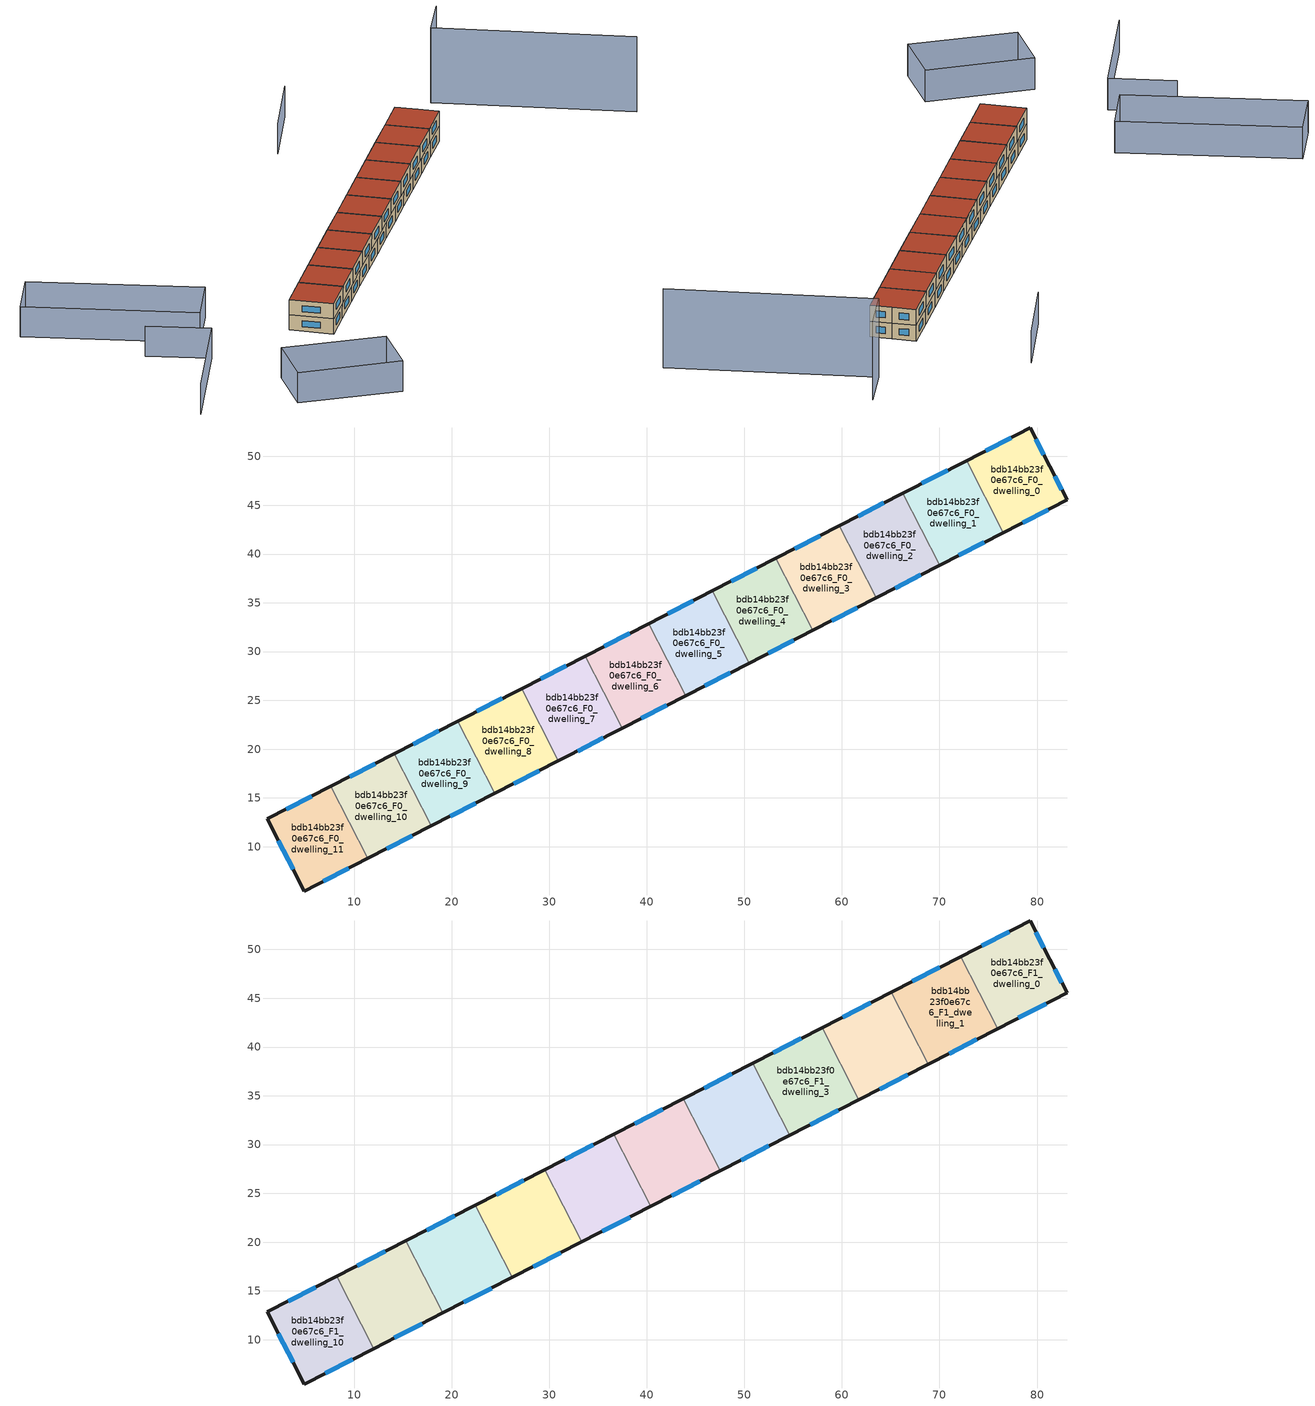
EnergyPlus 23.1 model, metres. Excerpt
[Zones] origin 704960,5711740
bdb14bb23f0e67c6_F0_dwelling_0
 floor ground (EU_floor_Construction): 79.29,52.92 81.29,49.01 83.09,45.54 76.56,42.19 72.77,49.58 z0
 wall outside (EU_wall_Construction): 76.56,42.19 83.09,45.54 81.29,49.01 79.29,52.92 72.77,49.58 z0:3
 wall to bdb14bb23f0e67c6_F0_dwelling_1 (EU_wall_Construction): 72.77,49.58 76.56,42.19 z0:3
 window (EU_Window_Construction): 77.34,51.92 74.72,50.58 / 80.69,50.18 79.89,51.75 / 82.55,46.58 81.83,47.97 / 78.51,43.19 81.13,44.54 z0.9:2.1
bdb14bb23f0e67c6_F0_dwelling_1
 floor ground (EU_floor_Construction): 72.77,49.58 76.56,42.19 70.04,38.85 66.26,46.24 z0
 wall outside (EU_wall_Construction): 70.04,38.85 76.56,42.19 / 72.77,49.58 66.26,46.24 z0:3
 wall to bdb14bb23f0e67c6_F0_dwelling_2 (EU_wall_Construction): 66.26,46.24 70.04,38.85 z0:3
 window (EU_Window_Construction): 71.99,39.85 74.61,41.19 / 70.82,48.58 68.21,47.24 z0.9:2.1
bdb14bb23f0e67c6_F0_dwelling_10
 floor ground (EU_floor_Construction): 14.14,19.53 17.93,12.14 11.42,8.8 7.63,16.19 z0
 wall outside (EU_wall_Construction): 11.42,8.8 17.93,12.14 / 14.14,19.53 7.63,16.19 z0:3
 wall to bdb14bb23f0e67c6_F0_dwelling_9 (EU_wall_Construction): 17.93,12.14 14.14,19.53 z0:3
 wall to bdb14bb23f0e67c6_F0_dwelling_11 (EU_wall_Construction): 7.63,16.19 11.42,8.8 z0:3
 window (EU_Window_Construction): 13.37,9.8 15.98,11.14 / 12.19,18.53 9.58,17.19 z0.9:2.1
bdb14bb23f0e67c6_F0_dwelling_11
 floor ground (EU_floor_Construction): 7.63,16.19 11.42,8.8 4.92,5.46 1.11,12.85 z0
 wall outside (EU_wall_Construction): 7.63,16.19 1.11,12.85 4.92,5.46 11.42,8.8 z0:3
 window (EU_Window_Construction): 6.87,6.46 9.48,7.8 / 2.25,10.64 3.78,7.68 / 5.68,15.19 3.07,13.85 z0.9:2.1
bdb14bb23f0e67c6_F0_dwelling_2
 floor ground (EU_floor_Construction): 66.26,46.24 70.04,38.85 63.53,35.51 59.74,42.9 z0
 wall outside (EU_wall_Construction): 63.53,35.51 70.04,38.85 / 66.26,46.24 59.74,42.9 z0:3
 wall to bdb14bb23f0e67c6_F0_dwelling_3 (EU_wall_Construction): 59.74,42.9 63.53,35.51 z0:3
 window (EU_Window_Construction): 65.48,36.51 68.09,37.85 / 64.31,45.24 61.69,43.9 z0.9:2.1
bdb14bb23f0e67c6_F0_dwelling_3
 floor ground (EU_floor_Construction): 59.74,42.9 63.53,35.51 57.01,32.17 53.22,39.56 z0
 wall outside (EU_wall_Construction): 57.01,32.17 63.53,35.51 / 59.74,42.9 53.22,39.56 z0:3
 wall to bdb14bb23f0e67c6_F0_dwelling_4 (EU_wall_Construction): 53.22,39.56 57.01,32.17 z0:3
 window (EU_Window_Construction): 58.96,33.17 61.57,34.51 / 57.79,41.9 55.17,40.56 z0.9:2.1
 ceiling adiabatic (EU_roof_Construction): 61.75,34.6 57.96,41.99 53.22,39.56 57.01,32.17 z3
bdb14bb23f0e67c6_F0_dwelling_4
 floor ground (EU_floor_Construction): 53.22,39.56 57.01,32.17 50.49,28.83 46.71,36.22 z0
 wall outside (EU_wall_Construction): 50.49,28.83 57.01,32.17 / 53.22,39.56 46.71,36.22 z0:3
 wall to bdb14bb23f0e67c6_F0_dwelling_5 (EU_wall_Construction): 46.71,36.22 50.49,28.83 z0:3
 window (EU_Window_Construction): 52.45,29.83 55.06,31.17 / 51.27,38.56 48.66,37.22 z0.9:2.1
 ceiling adiabatic (EU_roof_Construction): 57.01,32.17 53.22,39.56 50.85,38.34 54.64,30.96 z3
bdb14bb23f0e67c6_F0_dwelling_5
 floor ground (EU_floor_Construction): 46.71,36.22 50.49,28.83 43.98,25.49 40.19,32.88 z0
 wall outside (EU_wall_Construction): 43.98,25.49 50.49,28.83 / 46.71,36.22 40.19,32.88 z0:3
 wall to bdb14bb23f0e67c6_F0_dwelling_6 (EU_wall_Construction): 40.19,32.88 43.98,25.49 z0:3
 window (EU_Window_Construction): 45.93,26.49 48.55,27.83 / 44.76,35.22 42.14,33.88 z0.9:2.1
bdb14bb23f0e67c6_F0_dwelling_6
 floor ground (EU_floor_Construction): 40.19,32.88 43.98,25.49 37.47,22.15 33.68,29.54 z0
 wall outside (EU_wall_Construction): 37.47,22.15 43.98,25.49 / 40.19,32.88 33.68,29.54 z0:3
 wall to bdb14bb23f0e67c6_F0_dwelling_7 (EU_wall_Construction): 33.68,29.54 37.47,22.15 z0:3
 window (EU_Window_Construction): 39.42,23.15 42.03,24.49 / 38.24,31.88 35.63,30.54 z0.9:2.1
bdb14bb23f0e67c6_F0_dwelling_7
 floor ground (EU_floor_Construction): 33.68,29.54 37.47,22.15 30.95,18.81 27.17,26.2 z0
 wall outside (EU_wall_Construction): 30.95,18.81 37.47,22.15 / 33.68,29.54 27.17,26.2 z0:3
 wall to bdb14bb23f0e67c6_F0_dwelling_8 (EU_wall_Construction): 27.17,26.2 30.95,18.81 z0:3
 window (EU_Window_Construction): 32.9,19.81 35.52,21.15 / 31.73,28.54 29.12,27.2 z0.9:2.1
bdb14bb23f0e67c6_F0_dwelling_8
 floor ground (EU_floor_Construction): 27.17,26.2 30.95,18.81 24.44,15.47 20.65,22.87 z0
 wall outside (EU_wall_Construction): 24.44,15.47 30.95,18.81 / 27.17,26.2 20.65,22.87 z0:3
 wall to bdb14bb23f0e67c6_F0_dwelling_9 (EU_wall_Construction): 20.65,22.87 24.44,15.47 z0:3
 window (EU_Window_Construction): 26.39,16.47 29.01,17.81 / 25.22,25.2 22.6,23.86 z0.9:2.1
bdb14bb23f0e67c6_F0_dwelling_9
 floor ground (EU_floor_Construction): 20.65,22.87 24.44,15.47 17.93,12.14 14.14,19.53 z0
 wall outside (EU_wall_Construction): 17.93,12.14 24.44,15.47 / 20.65,22.87 14.14,19.53 z0:3
 window (EU_Window_Construction): 19.88,13.13 22.49,14.47 / 18.7,21.87 16.09,20.53 z0.9:2.1
bdb14bb23f0e67c6_F1_dwelling_0
 floor to bdb14bb23f0e67c6_F0_dwelling_0 (EU_floor_Construction): 79.29,52.92 81.29,49.01 83.09,45.54 76.56,42.19 72.77,49.58 z3
 floor to bdb14bb23f0e67c6_F0_dwelling_1 (EU_floor_Construction): 72.77,49.58 76.56,42.19 75.97,41.89 72.18,49.27 z3
 wall outside (EU_wall_Construction): 75.97,41.89 83.09,45.54 81.29,49.01 79.29,52.92 72.18,49.27 z3:6
 wall to bdb14bb23f0e67c6_F1_dwelling_1 (EU_wall_Construction): 72.18,49.27 75.97,41.89 z3:6
 window (EU_Window_Construction): 77.16,51.82 74.31,50.36 / 80.69,50.18 79.89,51.75 / 82.55,46.58 81.83,47.97 / 78.1,42.98 80.96,44.45 z3.9:5.1
 roof outside (EU_roof_Construction): 83.09,45.54 81.29,49.01 79.29,52.92 72.18,49.27 75.97,41.89 z6
bdb14bb23f0e67c6_F1_dwelling_1
 floor to bdb14bb23f0e67c6_F0_dwelling_1 (EU_floor_Construction): 72.18,49.27 75.97,41.89 70.04,38.85 66.26,46.24 z3
 floor to bdb14bb23f0e67c6_F0_dwelling_2 (EU_floor_Construction): 66.26,46.24 70.04,38.85 68.86,38.24 65.07,45.63 z3
 wall outside (EU_wall_Construction): 68.86,38.24 75.97,41.89 / 72.18,49.27 65.07,45.63 z3:6
 wall to bdb14bb23f0e67c6_F1_dwelling_2 (EU_wall_Construction): 65.07,45.63 68.86,38.24 z3:6
 window (EU_Window_Construction): 70.99,39.34 73.84,40.8 / 70.05,48.18 67.2,46.72 z3.9:5.1
 roof outside (EU_roof_Construction): 75.97,41.89 72.18,49.27 65.07,45.63 68.86,38.24 z6
bdb14bb23f0e67c6_F1_dwelling_10
 floor to bdb14bb23f0e67c6_F0_dwelling_11 (EU_floor_Construction): 7.63,16.19 11.42,8.8 4.92,5.46 1.11,12.85 z3
 floor to bdb14bb23f0e67c6_F0_dwelling_10 (EU_floor_Construction): 8.22,16.49 12.01,9.1 11.42,8.8 7.63,16.19 z3
 wall outside (EU_wall_Construction): 8.22,16.49 1.11,12.85 4.92,5.46 12.02,9.1 z3:6
 wall to bdb14bb23f0e67c6_F1_dwelling_9 (EU_wall_Construction): 12.02,9.1 8.22,16.49 z3:6
 window (EU_Window_Construction): 7.05,6.55 9.89,8.01 / 2.25,10.64 3.78,7.68 / 6.1,15.4 3.24,13.94 z3.9:5.1
 roof outside (EU_roof_Construction): 12.02,9.1 8.22,16.49 1.11,12.85 4.92,5.46 z6
bdb14bb23f0e67c6_F1_dwelling_2
 floor to bdb14bb23f0e67c6_F0_dwelling_2 (EU_floor_Construction): 65.07,45.63 68.86,38.24 63.53,35.51 59.74,42.9 z3
 floor to bdb14bb23f0e67c6_F0_dwelling_3 (EU_floor_Construction): 59.74,42.9 63.53,35.51 61.75,34.6 57.96,41.99 z3
 wall outside (EU_wall_Construction): 61.75,34.6 68.86,38.24 / 65.07,45.63 57.96,41.99 z3:6
 wall to bdb14bb23f0e67c6_F1_dwelling_3 (EU_wall_Construction): 57.96,41.99 61.75,34.6 z3:6
 window (EU_Window_Construction): 63.88,35.69 66.73,37.15 / 62.94,44.54 60.09,43.08 z3.9:5.1
 roof outside (EU_roof_Construction): 68.86,38.24 65.07,45.63 57.96,41.99 61.75,34.6 z6
bdb14bb23f0e67c6_F1_dwelling_3
 floor adiabatic (EU_floor_Construction): 57.96,41.99 61.75,34.6 54.64,30.96 50.85,38.34 z3
 wall outside (EU_wall_Construction): 54.64,30.96 61.75,34.6 / 57.96,41.99 50.85,38.34 z3:6
 wall to bdb14bb23f0e67c6_F1_dwelling_4 (EU_wall_Construction): 50.85,38.34 54.64,30.96 z3:6
 window (EU_Window_Construction): 56.77,32.05 59.62,33.51 / 55.83,40.89 52.98,39.43 z3.9:5.1
 roof outside (EU_roof_Construction): 61.75,34.6 57.96,41.99 50.85,38.34 54.64,30.96 z6
bdb14bb23f0e67c6_F1_dwelling_4
 floor to bdb14bb23f0e67c6_F0_dwelling_4 (EU_floor_Construction): 50.85,38.34 54.64,30.96 50.49,28.83 46.71,36.22 z3
 floor to bdb14bb23f0e67c6_F0_dwelling_5 (EU_floor_Construction): 46.71,36.22 50.49,28.83 47.53,27.31 43.75,34.7 z3
 wall outside (EU_wall_Construction): 47.53,27.31 54.64,30.96 / 50.85,38.34 43.75,34.7 z3:6
 wall to bdb14bb23f0e67c6_F1_dwelling_5 (EU_wall_Construction): 43.75,34.7 47.53,27.31 z3:6
 window (EU_Window_Construction): 49.66,28.4 52.51,29.86 / 48.73,37.25 45.87,35.79 z3.9:5.1
 roof outside (EU_roof_Construction): 54.64,30.96 50.85,38.34 43.75,34.7 47.53,27.31 z6
bdb14bb23f0e67c6_F1_dwelling_5
 floor to bdb14bb23f0e67c6_F0_dwelling_5 (EU_floor_Construction): 43.75,34.7 47.53,27.31 43.98,25.49 40.19,32.88 z3
 floor to bdb14bb23f0e67c6_F0_dwelling_6 (EU_floor_Construction): 40.19,32.88 43.98,25.49 40.43,23.67 36.64,31.06 z3
 wall outside (EU_wall_Construction): 40.43,23.67 47.53,27.31 / 43.75,34.7 36.64,31.06 z3:6
 wall to bdb14bb23f0e67c6_F1_dwelling_6 (EU_wall_Construction): 36.64,31.06 40.43,23.67 z3:6
 window (EU_Window_Construction): 42.56,24.76 45.41,26.22 / 41.62,33.61 38.77,32.15 z3.9:5.1
 roof outside (EU_roof_Construction): 47.53,27.31 43.75,34.7 36.64,31.06 40.43,23.67 z6
bdb14bb23f0e67c6_F1_dwelling_6
 floor to bdb14bb23f0e67c6_F0_dwelling_7 (EU_floor_Construction): 33.68,29.54 37.47,22.15 33.32,20.03 29.53,27.42 z3
 floor to bdb14bb23f0e67c6_F0_dwelling_6 (EU_floor_Construction): 36.64,31.06 40.43,23.67 37.47,22.15 33.68,29.54 z3
 wall outside (EU_wall_Construction): 33.32,20.03 40.43,23.67 / 36.64,31.06 29.53,27.42 z3:6
 wall to bdb14bb23f0e67c6_F1_dwelling_7 (EU_wall_Construction): 29.53,27.42 33.32,20.03 z3:6
 window (EU_Window_Construction): 35.45,21.12 38.3,22.58 / 34.51,29.97 31.66,28.51 z3.9:5.1
 roof outside (EU_roof_Construction): 40.43,23.67 36.64,31.06 29.53,27.42 33.32,20.03 z6
bdb14bb23f0e67c6_F1_dwelling_7
 floor to bdb14bb23f0e67c6_F0_dwelling_8 (EU_floor_Construction): 27.17,26.2 30.95,18.81 26.22,16.38 22.43,23.78 z3
 floor to bdb14bb23f0e67c6_F0_dwelling_7 (EU_floor_Construction): 29.53,27.42 33.32,20.03 30.95,18.81 27.17,26.2 z3
 wall outside (EU_wall_Construction): 26.22,16.38 33.32,20.03 / 29.53,27.42 22.43,23.78 z3:6
 wall to bdb14bb23f0e67c6_F1_dwelling_8 (EU_wall_Construction): 22.43,23.78 26.22,16.38 z3:6
 window (EU_Window_Construction): 28.35,17.47 31.2,18.94 / 27.41,26.33 24.56,24.86 z3.9:5.1
 roof outside (EU_roof_Construction): 33.32,20.03 29.53,27.42 22.43,23.78 26.22,16.38 z6
bdb14bb23f0e67c6_F1_dwelling_8
 floor to bdb14bb23f0e67c6_F0_dwelling_8 (EU_floor_Construction): 22.43,23.78 26.22,16.38 24.44,15.47 20.65,22.86 z3
 floor to bdb14bb23f0e67c6_F0_dwelling_9 (EU_floor_Construction): 20.65,22.86 24.44,15.47 19.12,12.74 15.33,20.13 z3
 wall outside (EU_wall_Construction): 19.12,12.74 26.22,16.38 / 22.43,23.78 15.33,20.13 z3:6
 wall to bdb14bb23f0e67c6_F1_dwelling_9 (EU_wall_Construction): 15.33,20.13 19.12,12.74 z3:6
 window (EU_Window_Construction): 21.24,13.83 24.09,15.29 / 20.3,22.69 17.45,21.22 z3.9:5.1
 roof outside (EU_roof_Construction): 26.22,16.38 22.43,23.78 15.33,20.13 19.12,12.74 z6
bdb14bb23f0e67c6_F1_dwelling_9
 floor to bdb14bb23f0e67c6_F0_dwelling_10 (EU_floor_Construction): 14.14,19.53 17.93,12.14 12.01,9.1 8.22,16.49 z3
 floor to bdb14bb23f0e67c6_F0_dwelling_9 (EU_floor_Construction): 15.33,20.13 19.12,12.74 17.93,12.14 14.14,19.53 z3
 wall outside (EU_wall_Construction): 12.02,9.1 19.12,12.74 / 15.33,20.13 8.22,16.49 z3:6
 window (EU_Window_Construction): 14.14,10.19 16.99,11.65 / 13.2,19.04 10.35,17.58 z3.9:5.1
 roof outside (EU_roof_Construction): 19.12,12.74 15.33,20.13 8.22,16.49 12.02,9.1 z6
shading: -24.6,25.5 -17.62,15.56 / -17.62,15.56 -37.89,1.31 / 73.56,74.21 60.03,64.55 / -6.51,-20.41 -22.7,-9.04 / -22.7,-9.04 -16.17,0.26 / -16.17,0.26 0.01,-11.11 / 0.01,-11.11 -6.51,-20.41 / -13.59,21.64 -32.56,48.49 / -32.56,48.49 -23.36,54.99 / -23.36,54.99 -4.38,28.15 / -4.38,28.15 -13.59,21.64 z0:6; 116.13,26.23 95.28,57.68 / 95.28,57.68 103.32,63.01 z0:15
[Building]
EU S2 Campaign: North Axis=0; Terrain=City; Solar Distribution=FullExterior
[Site:Location]
London: Latitude=51.5; Longitude=-0.5; Time Zone=0; Elevation=25
[SizingPeriod:WeatherFileDays]
AnnualSizingPeriod: Begin Month=1; Begin Day of Month=1; End Month=12; End Day of Month=31; Day of Week for Start Day=Monday; Use Weather File Daylight Saving Period=No; Use Weather File Rain and Snow Indicators=No
[MATERIAL]
EU_InternalMass_Material: Roughness=MediumRough; Thickness=0.1; Conductivity=1; Density=1800; Specific Heat=900; Thermal Absorptance=0.9; Solar Absorptance=0.7; Visible Absorptance=0.7
[MATERIAL:NOMASS] Roughness=MediumRough; Thermal Absorptance=0.9; Solar Absorptance=0.7; Visible Absorptance=0.7
Name | Thermal Resistance
EU_wall_NoMass | 1.04674
EU_roof_NoMass | 4.32442
EU_floor_NoMass | 2.04616
[WINDOWMATERIAL:SIMPLEGLAZINGSYSTEM]
EU_Window_SimpleGlazing: UFactor=4.25843; Solar Heat Gain Coefficient=0.85; Visible Transmittance=0.85
[CONSTRUCTION]
EU_wall_Construction: EU_wall_NoMass
EU_roof_Construction: EU_roof_NoMass
EU_floor_Construction: EU_floor_NoMass
EU_Window_Construction: EU_Window_SimpleGlazing
EU_InternalMass_Construction: EU_InternalMass_Material
[ZONE] Type=1; Multiplier=1; Ceiling Height=autocalculate; Floor Area=autocalculate; Part of Total Floor Area=Yes
Name | Volume
bdb14bb23f0e67c6_F0_dwelling_0 | 182.326
bdb14bb23f0e67c6_F1_dwelling_0 | 198.914
bdb14bb23f0e67c6_F0_dwelling_1 | 182.349
bdb14bb23f0e67c6_F1_dwelling_1 | 198.907
bdb14bb23f0e67c6_F0_dwelling_10 | 182.339
bdb14bb23f0e67c6_F1_dwelling_10 | 198.897
bdb14bb23f0e67c6_F0_dwelling_11 | 182.32
bdb14bb23f0e67c6_F0_dwelling_2 | 182.334
bdb14bb23f0e67c6_F1_dwelling_2 | 198.898
bdb14bb23f0e67c6_F0_dwelling_3 | 182.311
bdb14bb23f0e67c6_F1_dwelling_3 | 198.927
bdb14bb23f0e67c6_F0_dwelling_4 | 182.325
bdb14bb23f0e67c6_F1_dwelling_4 | 198.886
bdb14bb23f0e67c6_F0_dwelling_5 | 182.317
bdb14bb23f0e67c6_F1_dwelling_5 | 198.902
bdb14bb23f0e67c6_F0_dwelling_6 | 182.318
bdb14bb23f0e67c6_F1_dwelling_6 | 198.917
bdb14bb23f0e67c6_F0_dwelling_7; bdb14bb23f0e67c6_F0_dwelling_8 | 182.333
bdb14bb23f0e67c6_F1_dwelling_7 | 198.899
bdb14bb23f0e67c6_F1_dwelling_8 | 198.916
bdb14bb23f0e67c6_F0_dwelling_9 | 182.314
bdb14bb23f0e67c6_F1_dwelling_9 | 198.891
[INTERNALMASS] Construction=EU_InternalMass_Construction
Name | Zone or ZoneList | Surface Area
bdb14bb23f0e67c6_F0_dwelling_0_EU_InternalMass | bdb14bb23f0e67c6_F0_dwelling_0 | 60.7755
bdb14bb23f0e67c6_F0_dwelling_1_EU_InternalMass | bdb14bb23f0e67c6_F0_dwelling_1 | 60.7831
bdb14bb23f0e67c6_F0_dwelling_2_EU_InternalMass | bdb14bb23f0e67c6_F0_dwelling_2 | 60.7784
bdb14bb23f0e67c6_F0_dwelling_3_EU_InternalMass | bdb14bb23f0e67c6_F0_dwelling_3 | 60.7704
bdb14bb23f0e67c6_F0_dwelling_4_EU_InternalMass | bdb14bb23f0e67c6_F0_dwelling_4 | 60.7751
bdb14bb23f0e67c6_F0_dwelling_5_EU_InternalMass | bdb14bb23f0e67c6_F0_dwelling_5 | 60.7722
bdb14bb23f0e67c6_F0_dwelling_6_EU_InternalMass | bdb14bb23f0e67c6_F0_dwelling_6 | 60.7729
bdb14bb23f0e67c6_F0_dwelling_7_EU_InternalMass | bdb14bb23f0e67c6_F0_dwelling_7 | 60.7774
bdb14bb23f0e67c6_F0_dwelling_8_EU_InternalMass | bdb14bb23f0e67c6_F0_dwelling_8 | 60.7779
bdb14bb23f0e67c6_F0_dwelling_9_EU_InternalMass | bdb14bb23f0e67c6_F0_dwelling_9 | 60.7712
bdb14bb23f0e67c6_F0_dwelling_10_EU_InternalMass | bdb14bb23f0e67c6_F0_dwelling_10 | 60.7797
bdb14bb23f0e67c6_F0_dwelling_11_EU_InternalMass | bdb14bb23f0e67c6_F0_dwelling_11 | 60.7736
bdb14bb23f0e67c6_F1_dwelling_0_EU_InternalMass | bdb14bb23f0e67c6_F1_dwelling_0 | 66.3047
bdb14bb23f0e67c6_F1_dwelling_1_EU_InternalMass | bdb14bb23f0e67c6_F1_dwelling_1 | 66.3019
bdb14bb23f0e67c6_F1_dwelling_2_EU_InternalMass | bdb14bb23f0e67c6_F1_dwelling_2 | 66.2997
bdb14bb23f0e67c6_F1_dwelling_3_EU_InternalMass | bdb14bb23f0e67c6_F1_dwelling_3 | 66.3086
bdb14bb23f0e67c6_F1_dwelling_4_EU_InternalMass | bdb14bb23f0e67c6_F1_dwelling_4 | 66.2952
bdb14bb23f0e67c6_F1_dwelling_5_EU_InternalMass | bdb14bb23f0e67c6_F1_dwelling_5 | 66.3005
bdb14bb23f0e67c6_F1_dwelling_6_EU_InternalMass | bdb14bb23f0e67c6_F1_dwelling_6 | 66.3057
bdb14bb23f0e67c6_F1_dwelling_7_EU_InternalMass | bdb14bb23f0e67c6_F1_dwelling_7 | 66.2998
bdb14bb23f0e67c6_F1_dwelling_8_EU_InternalMass | bdb14bb23f0e67c6_F1_dwelling_8 | 66.305
bdb14bb23f0e67c6_F1_dwelling_9_EU_InternalMass | bdb14bb23f0e67c6_F1_dwelling_9 | 66.2972
bdb14bb23f0e67c6_F1_dwelling_10_EU_InternalMass | bdb14bb23f0e67c6_F1_dwelling_10 | 66.2993
[OTHEREQUIPMENT] Fuel Type=Electricity; Design Level Calculation Method=Watts/Area; Power per Zone Floor Area=1; Fraction Latent=0; Fraction Radiant=0; Fraction Lost=0; Carbon Dioxide Generation Rate=0; EndUse Subcategory=EU_Step8_InternalGains
Name | Zone or ZoneList or Space or SpaceList | Schedule
EU_Step8_InternalGain_bdb14bb23f0e67c6_F0_dwelling_0_f000 | bdb14bb23f0e67c6_F0_dwelling_0 | EU_Step8_GainSchedule_bdb14bb23f0e67c6_F0_dwelling_0_f000
EU_Step8_InternalGain_bdb14bb23f0e67c6_F0_dwelling_1_f000 | bdb14bb23f0e67c6_F0_dwelling_1 | EU_Step8_GainSchedule_bdb14bb23f0e67c6_F0_dwelling_1_f000
EU_Step8_InternalGain_bdb14bb23f0e67c6_F0_dwelling_2_f000 | bdb14bb23f0e67c6_F0_dwelling_2 | EU_Step8_GainSchedule_bdb14bb23f0e67c6_F0_dwelling_2_f000
EU_Step8_InternalGain_bdb14bb23f0e67c6_F0_dwelling_3_f000 | bdb14bb23f0e67c6_F0_dwelling_3 | EU_Step8_GainSchedule_bdb14bb23f0e67c6_F0_dwelling_3_f000
EU_Step8_InternalGain_bdb14bb23f0e67c6_F0_dwelling_4_f000 | bdb14bb23f0e67c6_F0_dwelling_4 | EU_Step8_GainSchedule_bdb14bb23f0e67c6_F0_dwelling_4_f000
EU_Step8_InternalGain_bdb14bb23f0e67c6_F0_dwelling_5_f000 | bdb14bb23f0e67c6_F0_dwelling_5 | EU_Step8_GainSchedule_bdb14bb23f0e67c6_F0_dwelling_5_f000
EU_Step8_InternalGain_bdb14bb23f0e67c6_F0_dwelling_6_f000 | bdb14bb23f0e67c6_F0_dwelling_6 | EU_Step8_GainSchedule_bdb14bb23f0e67c6_F0_dwelling_6_f000
EU_Step8_InternalGain_bdb14bb23f0e67c6_F0_dwelling_7_f000 | bdb14bb23f0e67c6_F0_dwelling_7 | EU_Step8_GainSchedule_bdb14bb23f0e67c6_F0_dwelling_7_f000
EU_Step8_InternalGain_bdb14bb23f0e67c6_F0_dwelling_8_f000 | bdb14bb23f0e67c6_F0_dwelling_8 | EU_Step8_GainSchedule_bdb14bb23f0e67c6_F0_dwelling_8_f000
EU_Step8_InternalGain_bdb14bb23f0e67c6_F0_dwelling_9_f000 | bdb14bb23f0e67c6_F0_dwelling_9 | EU_Step8_GainSchedule_bdb14bb23f0e67c6_F0_dwelling_9_f000
EU_Step8_InternalGain_bdb14bb23f0e67c6_F0_dwelling_10_f000 | bdb14bb23f0e67c6_F0_dwelling_10 | EU_Step8_GainSchedule_bdb14bb23f0e67c6_F0_dwelling_10_f000
EU_Step8_InternalGain_bdb14bb23f0e67c6_F0_dwelling_11_f000 | bdb14bb23f0e67c6_F0_dwelling_11 | EU_Step8_GainSchedule_bdb14bb23f0e67c6_F0_dwelling_11_f000
EU_Step8_InternalGain_bdb14bb23f0e67c6_F1_dwelling_0_f000 | bdb14bb23f0e67c6_F1_dwelling_0 | EU_Step8_GainSchedule_bdb14bb23f0e67c6_F1_dwelling_0_f000
EU_Step8_InternalGain_bdb14bb23f0e67c6_F1_dwelling_1_f000 | bdb14bb23f0e67c6_F1_dwelling_1 | EU_Step8_GainSchedule_bdb14bb23f0e67c6_F1_dwelling_1_f000
EU_Step8_InternalGain_bdb14bb23f0e67c6_F1_dwelling_2_f000 | bdb14bb23f0e67c6_F1_dwelling_2 | EU_Step8_GainSchedule_bdb14bb23f0e67c6_F1_dwelling_2_f000
EU_Step8_InternalGain_bdb14bb23f0e67c6_F1_dwelling_3_f000 | bdb14bb23f0e67c6_F1_dwelling_3 | EU_Step8_GainSchedule_bdb14bb23f0e67c6_F1_dwelling_3_f000
EU_Step8_InternalGain_bdb14bb23f0e67c6_F1_dwelling_4_f000 | bdb14bb23f0e67c6_F1_dwelling_4 | EU_Step8_GainSchedule_bdb14bb23f0e67c6_F1_dwelling_4_f000
EU_Step8_InternalGain_bdb14bb23f0e67c6_F1_dwelling_5_f000 | bdb14bb23f0e67c6_F1_dwelling_5 | EU_Step8_GainSchedule_bdb14bb23f0e67c6_F1_dwelling_5_f000
EU_Step8_InternalGain_bdb14bb23f0e67c6_F1_dwelling_6_f000 | bdb14bb23f0e67c6_F1_dwelling_6 | EU_Step8_GainSchedule_bdb14bb23f0e67c6_F1_dwelling_6_f000
EU_Step8_InternalGain_bdb14bb23f0e67c6_F1_dwelling_7_f000 | bdb14bb23f0e67c6_F1_dwelling_7 | EU_Step8_GainSchedule_bdb14bb23f0e67c6_F1_dwelling_7_f000
EU_Step8_InternalGain_bdb14bb23f0e67c6_F1_dwelling_8_f000 | bdb14bb23f0e67c6_F1_dwelling_8 | EU_Step8_GainSchedule_bdb14bb23f0e67c6_F1_dwelling_8_f000
EU_Step8_InternalGain_bdb14bb23f0e67c6_F1_dwelling_9_f000 | bdb14bb23f0e67c6_F1_dwelling_9 | EU_Step8_GainSchedule_bdb14bb23f0e67c6_F1_dwelling_9_f000
EU_Step8_InternalGain_bdb14bb23f0e67c6_F1_dwelling_10_f000 | bdb14bb23f0e67c6_F1_dwelling_10 | EU_Step8_GainSchedule_bdb14bb23f0e67c6_F1_dwelling_10_f000
[ZONEVENTILATION:DESIGNFLOWRATE] Schedule=EU_AlwaysOn; Design Flow Rate Calculation Method=AirChanges/Hour; Air Changes per Hour=0.488719; Ventilation Type=Natural; Fan Pressure Rise=0; Fan Total Efficiency=1; Constant Term Coefficient=1; Temperature Term Coefficient=0; Velocity Term Coefficient=0; Velocity Squared Term Coefficient=0; Minimum Indoor Temperature=-100; Maximum Indoor Temperature=100; Delta Temperature=-100; Minimum Outdoor Temperature=-100; Maximum Outdoor Temperature=100; Maximum Wind Speed=40
Name | Zone or ZoneList or Space or SpaceList
EU_ConstantAir_bdb14bb23f0e67c6_F0_dwelling_0 | bdb14bb23f0e67c6_F0_dwelling_0
EU_ConstantAir_bdb14bb23f0e67c6_F0_dwelling_1 | bdb14bb23f0e67c6_F0_dwelling_1
EU_ConstantAir_bdb14bb23f0e67c6_F0_dwelling_2 | bdb14bb23f0e67c6_F0_dwelling_2
EU_ConstantAir_bdb14bb23f0e67c6_F0_dwelling_3 | bdb14bb23f0e67c6_F0_dwelling_3
EU_ConstantAir_bdb14bb23f0e67c6_F0_dwelling_4 | bdb14bb23f0e67c6_F0_dwelling_4
EU_ConstantAir_bdb14bb23f0e67c6_F0_dwelling_5 | bdb14bb23f0e67c6_F0_dwelling_5
EU_ConstantAir_bdb14bb23f0e67c6_F0_dwelling_6 | bdb14bb23f0e67c6_F0_dwelling_6
EU_ConstantAir_bdb14bb23f0e67c6_F0_dwelling_7 | bdb14bb23f0e67c6_F0_dwelling_7
EU_ConstantAir_bdb14bb23f0e67c6_F0_dwelling_8 | bdb14bb23f0e67c6_F0_dwelling_8
EU_ConstantAir_bdb14bb23f0e67c6_F0_dwelling_9 | bdb14bb23f0e67c6_F0_dwelling_9
EU_ConstantAir_bdb14bb23f0e67c6_F0_dwelling_10 | bdb14bb23f0e67c6_F0_dwelling_10
EU_ConstantAir_bdb14bb23f0e67c6_F0_dwelling_11 | bdb14bb23f0e67c6_F0_dwelling_11
EU_ConstantAir_bdb14bb23f0e67c6_F1_dwelling_0 | bdb14bb23f0e67c6_F1_dwelling_0
EU_ConstantAir_bdb14bb23f0e67c6_F1_dwelling_1 | bdb14bb23f0e67c6_F1_dwelling_1
EU_ConstantAir_bdb14bb23f0e67c6_F1_dwelling_2 | bdb14bb23f0e67c6_F1_dwelling_2
EU_ConstantAir_bdb14bb23f0e67c6_F1_dwelling_3 | bdb14bb23f0e67c6_F1_dwelling_3
EU_ConstantAir_bdb14bb23f0e67c6_F1_dwelling_4 | bdb14bb23f0e67c6_F1_dwelling_4
EU_ConstantAir_bdb14bb23f0e67c6_F1_dwelling_5 | bdb14bb23f0e67c6_F1_dwelling_5
EU_ConstantAir_bdb14bb23f0e67c6_F1_dwelling_6 | bdb14bb23f0e67c6_F1_dwelling_6
EU_ConstantAir_bdb14bb23f0e67c6_F1_dwelling_7 | bdb14bb23f0e67c6_F1_dwelling_7
EU_ConstantAir_bdb14bb23f0e67c6_F1_dwelling_8 | bdb14bb23f0e67c6_F1_dwelling_8
EU_ConstantAir_bdb14bb23f0e67c6_F1_dwelling_9 | bdb14bb23f0e67c6_F1_dwelling_9
EU_ConstantAir_bdb14bb23f0e67c6_F1_dwelling_10 | bdb14bb23f0e67c6_F1_dwelling_10
[HVACTEMPLATE:THERMOSTAT] Constant Heating Setpoint=20; Constant Cooling Setpoint=50
EU_HeatOnly_bdb14bb23f0e67c6_F0_dwelling_0; EU_HeatOnly_bdb14bb23f0e67c6_F0_dwelling_1; EU_HeatOnly_bdb14bb23f0e67c6_F0_dwelling_2; EU_HeatOnly_bdb14bb23f0e67c6_F0_dwelling_3; EU_HeatOnly_bdb14bb23f0e67c6_F0_dwelling_4; EU_HeatOnly_bdb14bb23f0e67c6_F0_dwelling_5; EU_HeatOnly_bdb14bb23f0e67c6_F0_dwelling_6; EU_HeatOnly_bdb14bb23f0e67c6_F0_dwelling_7; EU_HeatOnly_bdb14bb23f0e67c6_F0_dwelling_8; EU_HeatOnly_bdb14bb23f0e67c6_F0_dwelling_9; EU_HeatOnly_bdb14bb23f0e67c6_F0_dwelling_10; EU_HeatOnly_bdb14bb23f0e67c6_F0_dwelling_11; EU_HeatOnly_bdb14bb23f0e67c6_F1_dwelling_0; EU_HeatOnly_bdb14bb23f0e67c6_F1_dwelling_1; EU_HeatOnly_bdb14bb23f0e67c6_F1_dwelling_2; EU_HeatOnly_bdb14bb23f0e67c6_F1_dwelling_3; EU_HeatOnly_bdb14bb23f0e67c6_F1_dwelling_4; EU_HeatOnly_bdb14bb23f0e67c6_F1_dwelling_5; EU_HeatOnly_bdb14bb23f0e67c6_F1_dwelling_6; EU_HeatOnly_bdb14bb23f0e67c6_F1_dwelling_7; EU_HeatOnly_bdb14bb23f0e67c6_F1_dwelling_8; EU_HeatOnly_bdb14bb23f0e67c6_F1_dwelling_9; EU_HeatOnly_bdb14bb23f0e67c6_F1_dwelling_10
[HVACTEMPLATE:ZONE:IDEALLOADSAIRSYSTEM] System Availability Schedule=EU_AlwaysOn; Maximum Heating Supply Air Temperature=50; Minimum Cooling Supply Air Temperature=13; Maximum Heating Supply Air Humidity Ratio=0.0156; Minimum Cooling Supply Air Humidity Ratio=0.0077; Heating Limit=NoLimit; Cooling Limit=NoLimit; Heating Availability Schedule=EU_AlwaysOn; Cooling Availability Schedule=EU_CoolingOff; Dehumidification Control Type=ConstantSensibleHeatRatio; Cooling Sensible Heat Ratio=0.7; Dehumidification Setpoint=60; Humidification Control Type=None; Humidification Setpoint=30; Outdoor Air Method=None; Outdoor Air Flow Rate per Person=0.00944; Outdoor Air Flow Rate per Zone Floor Area=0; Outdoor Air Flow Rate per Zone=0; Demand Controlled Ventilation Type=None; Outdoor Air Economizer Type=NoEconomizer; Heat Recovery Type=None; Sensible Heat Recovery Effectiveness=0.7; Latent Heat Recovery Effectiveness=0.65
Name | Template Thermostat
bdb14bb23f0e67c6_F0_dwelling_0 | EU_HeatOnly_bdb14bb23f0e67c6_F0_dwelling_0
bdb14bb23f0e67c6_F0_dwelling_1 | EU_HeatOnly_bdb14bb23f0e67c6_F0_dwelling_1
bdb14bb23f0e67c6_F0_dwelling_2 | EU_HeatOnly_bdb14bb23f0e67c6_F0_dwelling_2
bdb14bb23f0e67c6_F0_dwelling_3 | EU_HeatOnly_bdb14bb23f0e67c6_F0_dwelling_3
bdb14bb23f0e67c6_F0_dwelling_4 | EU_HeatOnly_bdb14bb23f0e67c6_F0_dwelling_4
bdb14bb23f0e67c6_F0_dwelling_5 | EU_HeatOnly_bdb14bb23f0e67c6_F0_dwelling_5
bdb14bb23f0e67c6_F0_dwelling_6 | EU_HeatOnly_bdb14bb23f0e67c6_F0_dwelling_6
bdb14bb23f0e67c6_F0_dwelling_7 | EU_HeatOnly_bdb14bb23f0e67c6_F0_dwelling_7
bdb14bb23f0e67c6_F0_dwelling_8 | EU_HeatOnly_bdb14bb23f0e67c6_F0_dwelling_8
bdb14bb23f0e67c6_F0_dwelling_9 | EU_HeatOnly_bdb14bb23f0e67c6_F0_dwelling_9
bdb14bb23f0e67c6_F0_dwelling_10 | EU_HeatOnly_bdb14bb23f0e67c6_F0_dwelling_10
bdb14bb23f0e67c6_F0_dwelling_11 | EU_HeatOnly_bdb14bb23f0e67c6_F0_dwelling_11
bdb14bb23f0e67c6_F1_dwelling_0 | EU_HeatOnly_bdb14bb23f0e67c6_F1_dwelling_0
bdb14bb23f0e67c6_F1_dwelling_1 | EU_HeatOnly_bdb14bb23f0e67c6_F1_dwelling_1
bdb14bb23f0e67c6_F1_dwelling_2 | EU_HeatOnly_bdb14bb23f0e67c6_F1_dwelling_2
bdb14bb23f0e67c6_F1_dwelling_3 | EU_HeatOnly_bdb14bb23f0e67c6_F1_dwelling_3
bdb14bb23f0e67c6_F1_dwelling_4 | EU_HeatOnly_bdb14bb23f0e67c6_F1_dwelling_4
bdb14bb23f0e67c6_F1_dwelling_5 | EU_HeatOnly_bdb14bb23f0e67c6_F1_dwelling_5
bdb14bb23f0e67c6_F1_dwelling_6 | EU_HeatOnly_bdb14bb23f0e67c6_F1_dwelling_6
bdb14bb23f0e67c6_F1_dwelling_7 | EU_HeatOnly_bdb14bb23f0e67c6_F1_dwelling_7
bdb14bb23f0e67c6_F1_dwelling_8 | EU_HeatOnly_bdb14bb23f0e67c6_F1_dwelling_8
bdb14bb23f0e67c6_F1_dwelling_9 | EU_HeatOnly_bdb14bb23f0e67c6_F1_dwelling_9
bdb14bb23f0e67c6_F1_dwelling_10 | EU_HeatOnly_bdb14bb23f0e67c6_F1_dwelling_10
[SIZING:ZONE] Zone Cooling Design Supply Air Temperature Input Method=SupplyAirTemperature; Zone Cooling Design Supply Air Temperature=13; Zone Heating Design Supply Air Temperature Input Method=SupplyAirTemperature; Zone Heating Design Supply Air Temperature=50; Zone Cooling Design Supply Air Humidity Ratio=0.008; Zone Heating Design Supply Air Humidity Ratio=0.008; Cooling Design Air Flow Method=DesignDay; Cooling Design Air Flow Rate=0; Cooling Minimum Air Flow per Zone Floor Area=0.000762; Cooling Minimum Air Flow=0; Cooling Minimum Air Flow Fraction=0.2; Heating Design Air Flow Method=DesignDay; Heating Design Air Flow Rate=0; Heating Maximum Air Flow per Zone Floor Area=0.002032; Heating Maximum Air Flow=0.141576; Heating Maximum Air Flow Fraction=0.3; Account for Dedicated Outdoor Air System=No; Dedicated Outdoor Air System Control Strategy=NeutralSupplyAir; Dedicated Outdoor Air Low Setpoint Temperature for Design=autosize; Dedicated Outdoor Air High Setpoint Temperature for Design=autosize; Zone Load Sizing Method=Sensible Load Only No Latent Load; Zone Latent Cooling Design Supply Air Humidity Ratio Input Method=HumidityRatioDifference; Zone Cooling Design Supply Air Humidity Ratio Difference=0.005; Zone Latent Heating Design Supply Air Humidity Ratio Input Method=HumidityRatioDifference; Zone Humidification Design Supply Air Humidity Ratio Difference=0.005
bdb14bb23f0e67c6_F0_dwelling_0; bdb14bb23f0e67c6_F0_dwelling_1; bdb14bb23f0e67c6_F0_dwelling_2; bdb14bb23f0e67c6_F0_dwelling_3; bdb14bb23f0e67c6_F0_dwelling_4; bdb14bb23f0e67c6_F0_dwelling_5; bdb14bb23f0e67c6_F0_dwelling_6; bdb14bb23f0e67c6_F0_dwelling_7; bdb14bb23f0e67c6_F0_dwelling_8; bdb14bb23f0e67c6_F0_dwelling_9; bdb14bb23f0e67c6_F0_dwelling_10; bdb14bb23f0e67c6_F0_dwelling_11; bdb14bb23f0e67c6_F1_dwelling_0; bdb14bb23f0e67c6_F1_dwelling_1; bdb14bb23f0e67c6_F1_dwelling_2; bdb14bb23f0e67c6_F1_dwelling_3; bdb14bb23f0e67c6_F1_dwelling_4; bdb14bb23f0e67c6_F1_dwelling_5; bdb14bb23f0e67c6_F1_dwelling_6; bdb14bb23f0e67c6_F1_dwelling_7; bdb14bb23f0e67c6_F1_dwelling_8; bdb14bb23f0e67c6_F1_dwelling_9; bdb14bb23f0e67c6_F1_dwelling_10
[SCHEDULE:CONSTANT]
Name | Hourly Value
EU_AlwaysOn | 1
EU_CoolingOff | 0
[SCHEDULE:FILE] Column Number=1; Rows to Skip at Top=0; Number of Hours of Data=8760; Column Separator=Comma; Interpolate to Timestep=No; Minutes per Item=60; Adjust Schedule for Daylight Savings=Yes
Name | File
EU_Step8_GainSchedule_bdb14bb23f0e67c6_F0_dwelling_0_f000 | ../../schedules/bdb14bb23f0e67c6/bdb14bb23f0e67c6_F0_dwelling_0_f000_gain.csv
EU_Step8_GainSchedule_bdb14bb23f0e67c6_F0_dwelling_1_f000 | ../../schedules/bdb14bb23f0e67c6/bdb14bb23f0e67c6_F0_dwelling_1_f000_gain.csv
EU_Step8_GainSchedule_bdb14bb23f0e67c6_F0_dwelling_2_f000 | ../../schedules/bdb14bb23f0e67c6/bdb14bb23f0e67c6_F0_dwelling_2_f000_gain.csv
EU_Step8_GainSchedule_bdb14bb23f0e67c6_F0_dwelling_3_f000 | ../../schedules/bdb14bb23f0e67c6/bdb14bb23f0e67c6_F0_dwelling_3_f000_gain.csv
EU_Step8_GainSchedule_bdb14bb23f0e67c6_F0_dwelling_4_f000 | ../../schedules/bdb14bb23f0e67c6/bdb14bb23f0e67c6_F0_dwelling_4_f000_gain.csv
EU_Step8_GainSchedule_bdb14bb23f0e67c6_F0_dwelling_5_f000 | ../../schedules/bdb14bb23f0e67c6/bdb14bb23f0e67c6_F0_dwelling_5_f000_gain.csv
EU_Step8_GainSchedule_bdb14bb23f0e67c6_F0_dwelling_6_f000 | ../../schedules/bdb14bb23f0e67c6/bdb14bb23f0e67c6_F0_dwelling_6_f000_gain.csv
EU_Step8_GainSchedule_bdb14bb23f0e67c6_F0_dwelling_7_f000 | ../../schedules/bdb14bb23f0e67c6/bdb14bb23f0e67c6_F0_dwelling_7_f000_gain.csv
EU_Step8_GainSchedule_bdb14bb23f0e67c6_F0_dwelling_8_f000 | ../../schedules/bdb14bb23f0e67c6/bdb14bb23f0e67c6_F0_dwelling_8_f000_gain.csv
EU_Step8_GainSchedule_bdb14bb23f0e67c6_F0_dwelling_9_f000 | ../../schedules/bdb14bb23f0e67c6/bdb14bb23f0e67c6_F0_dwelling_9_f000_gain.csv
EU_Step8_GainSchedule_bdb14bb23f0e67c6_F0_dwelling_10_f000 | ../../schedules/bdb14bb23f0e67c6/bdb14bb23f0e67c6_F0_dwelling_10_f000_gain.csv
EU_Step8_GainSchedule_bdb14bb23f0e67c6_F0_dwelling_11_f000 | ../../schedules/bdb14bb23f0e67c6/bdb14bb23f0e67c6_F0_dwelling_11_f000_gain.csv
EU_Step8_GainSchedule_bdb14bb23f0e67c6_F1_dwelling_0_f000 | ../../schedules/bdb14bb23f0e67c6/bdb14bb23f0e67c6_F1_dwelling_0_f000_gain.csv
EU_Step8_GainSchedule_bdb14bb23f0e67c6_F1_dwelling_1_f000 | ../../schedules/bdb14bb23f0e67c6/bdb14bb23f0e67c6_F1_dwelling_1_f000_gain.csv
EU_Step8_GainSchedule_bdb14bb23f0e67c6_F1_dwelling_2_f000 | ../../schedules/bdb14bb23f0e67c6/bdb14bb23f0e67c6_F1_dwelling_2_f000_gain.csv
EU_Step8_GainSchedule_bdb14bb23f0e67c6_F1_dwelling_3_f000 | ../../schedules/bdb14bb23f0e67c6/bdb14bb23f0e67c6_F1_dwelling_3_f000_gain.csv
EU_Step8_GainSchedule_bdb14bb23f0e67c6_F1_dwelling_4_f000 | ../../schedules/bdb14bb23f0e67c6/bdb14bb23f0e67c6_F1_dwelling_4_f000_gain.csv
EU_Step8_GainSchedule_bdb14bb23f0e67c6_F1_dwelling_5_f000 | ../../schedules/bdb14bb23f0e67c6/bdb14bb23f0e67c6_F1_dwelling_5_f000_gain.csv
EU_Step8_GainSchedule_bdb14bb23f0e67c6_F1_dwelling_6_f000 | ../../schedules/bdb14bb23f0e67c6/bdb14bb23f0e67c6_F1_dwelling_6_f000_gain.csv
EU_Step8_GainSchedule_bdb14bb23f0e67c6_F1_dwelling_7_f000 | ../../schedules/bdb14bb23f0e67c6/bdb14bb23f0e67c6_F1_dwelling_7_f000_gain.csv
EU_Step8_GainSchedule_bdb14bb23f0e67c6_F1_dwelling_8_f000 | ../../schedules/bdb14bb23f0e67c6/bdb14bb23f0e67c6_F1_dwelling_8_f000_gain.csv
EU_Step8_GainSchedule_bdb14bb23f0e67c6_F1_dwelling_9_f000 | ../../schedules/bdb14bb23f0e67c6/bdb14bb23f0e67c6_F1_dwelling_9_f000_gain.csv
EU_Step8_GainSchedule_bdb14bb23f0e67c6_F1_dwelling_10_f000 | ../../schedules/bdb14bb23f0e67c6/bdb14bb23f0e67c6_F1_dwelling_10_f000_gain.csv
